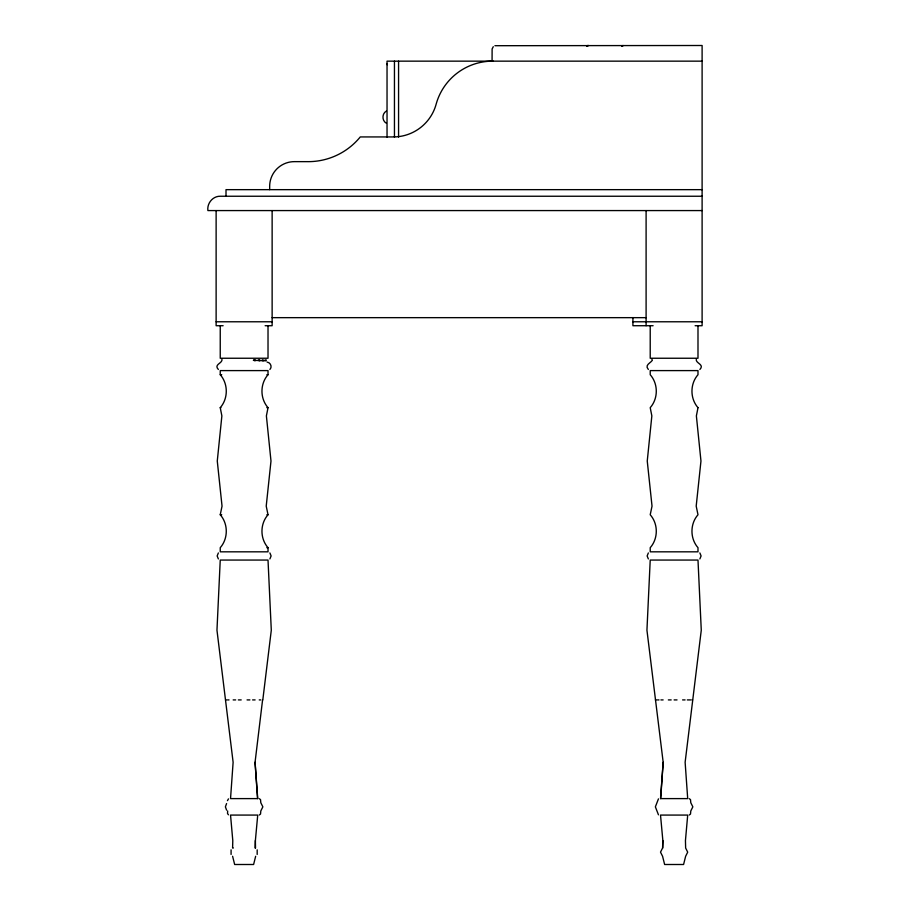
<?xml version="1.0" encoding="UTF-8"?>
<svg xmlns="http://www.w3.org/2000/svg" width="910" height="910" viewBox="0 0 910 910"><rect width="100%" height="100%" fill="white"/><g stroke="black" fill="none" stroke-linecap="round" stroke-linejoin="round"><path stroke-width="1.36" d="M662.719 848.029L662.855 840.578L660.512 815.076L687.698 815.076L685.446 840.578L685.639 848.029L687.698 852.147L685.639 856.264L683.581 864.5L664.63 864.5L662.571 856.264L660.512 852.147L662.571 848.029L662.855 840.578M660.683 798.605L663.174 762.273L646.942 630.209L650.218 560.059L697.993 560.059L701.269 630.209L685.128 762.273L687.698 798.605L660.512 798.605L663.174 762.273M268.018 407.669L266.391 415.904L270.987 461.029L266.22 506.131L268.018 514.753C259.942 523.921 259.942 538.527 268.018 547.695L268.018 551.824L220.243 551.824L220.243 547.695C228.285 538.549 228.285 523.898 220.243 514.753L222.04 506.131L217.274 461.029L221.869 415.904L220.243 407.669C228.285 398.523 228.285 383.872 220.243 374.715L220.243 370.598L268.018 370.598L268.018 374.715C259.942 383.895 259.942 398.5 268.018 407.669L266.846 407.669M255.517 848.029L255.38 840.578L257.723 815.076L230.537 815.076L232.789 840.578L232.596 848.029L233.313 848.029M262.808 699.915L271.294 630.209L268.018 560.059L220.243 560.059L216.967 630.209L233.119 762.273L230.537 798.605L257.723 798.605L255.062 762.273L262.58 699.915M227.454 800.663L228.478 798.878M255.664 856.264L253.606 864.5L234.655 864.5L232.596 856.264M231.083 849.838L231.083 854.444M257.177 854.444L257.177 849.838M696.298 359.302C695.445 363.374 704.818 364.341 699.87 369.471M226.59 803.541L225.396 806.84L226.59 810.139M269.895 369.471C272.488 366.946 270.532 362.453 267.096 362.089M218.366 552.939L217.149 555.942L218.366 558.933M269.895 558.933L271.112 555.942L269.895 552.939M648.352 552.939L647.135 555.942L648.352 558.933M699.87 558.933L701.087 555.942L699.87 552.939M493.277 46.706L492.117 48.969L492.071 61.152M386.397 111.066C381.813 113.534 381.813 120.791 386.397 123.259M658.453 798.878L655.371 806.84L658.453 814.803M264.526 360.303L266.13 359.768L266.13 360.838L253.469 360.303L255.13 360.838M586.87 45.819L588.44 45.5L586.575 45.944M621.803 46.057L623.213 45.545A4.118 4.118 0 0 0 621.996 45.944M259.282 815.007L260.533 814.052L260.806 810.958L262.865 806.84L260.806 802.722L260.533 799.628L259.282 798.673M689.257 815.007L690.508 814.052L690.792 810.958L692.851 806.84L690.792 802.722L690.508 799.628L689.257 798.673M263.183 359.768L261.875 360.303L263.183 360.838M259.691 359.768L258.11 360.303L259.691 360.838M253.469 360.303L255.13 359.768M494.915 45.705L702.111 45.5L702.111 325.723L695.115 325.723M587.166 45.705L587.905 45.534M702.111 61.152L387.034 61.152L387.034 137.091M702.111 189.655L226.01 189.655L226.01 196.242M702.111 196.242L220.243 196.242C212.804 196.06 206.888 203.339 207.889 210.574L702.111 210.574M272.135 317.658L646.1 317.658M216.125 321.776L272.135 321.776M632.916 321.776L702.111 321.776M223.121 325.723L216.125 325.723L216.125 210.574M265.129 325.723L272.135 325.723L272.135 210.574M653.107 325.723L632.916 325.723L632.916 317.556M220.243 374.715L221.721 374.715M266.846 374.715L268.018 374.715M220.243 407.669L220.902 407.669M220.243 514.753L221.721 514.753M266.846 514.753L268.018 514.753M266.846 547.695L268.018 547.695M225.68 699.915L226.362 699.915M227.489 699.915L229.024 699.915M233.153 699.915L235.656 699.915M238.363 699.915L241.207 699.915M247.054 699.915L249.897 699.915M252.605 699.915L255.107 699.915M259.236 699.915L260.772 699.915M655.428 699.915L656.349 699.915M657.464 699.915L658.999 699.915M660.899 699.915L663.128 699.915M668.338 699.915L671.182 699.915M674.105 699.915L677.029 699.915M682.591 699.915L685.082 699.915M687.312 699.915L690.747 699.915M691.873 699.915L692.556 699.915M227.659 810.958L227.523 813.551L228.478 814.803M255.096 848.029L255.38 840.578M648.352 369.471C644.371 365.024 650.479 363.135 652.345 360.303L651.901 359.279M218.366 369.471C213.418 364.341 222.791 363.374 221.938 359.302M387.194 64.735L387.034 63.62M255.062 762.273L257.553 798.605M697.993 325.985L697.993 358.244L650.218 358.244L650.218 325.985M646.1 210.574L646.1 325.723M398.569 61.152L398.569 137.091M394.451 61.152L394.451 137.091M269.667 189.655L269.667 186.357A24.706 24.706 0 0 1 294.374 161.639L306.727 161.639A67.181 67.181 0 0 0 360.269 136.932L394.474 136.932A44.453 44.453 0 0 0 436.174 104.07A58.615 58.615 0 0 1 493.311 61.152M268.018 325.985L268.018 358.244L220.243 358.244L220.243 325.985M697.993 407.669L696.378 415.904L700.962 461.029L696.195 506.131L697.993 514.753C689.951 523.898 689.951 538.549 697.993 547.695L697.993 551.824L650.218 551.824L650.218 547.695C658.305 538.527 658.305 523.921 650.218 514.753L652.026 506.131L647.249 461.029L651.844 415.904L650.218 407.669C658.305 398.5 658.305 383.895 650.218 374.715L650.218 370.598L697.993 370.598L697.993 374.715C689.951 383.872 689.951 398.523 697.993 407.669"/></g></svg>
